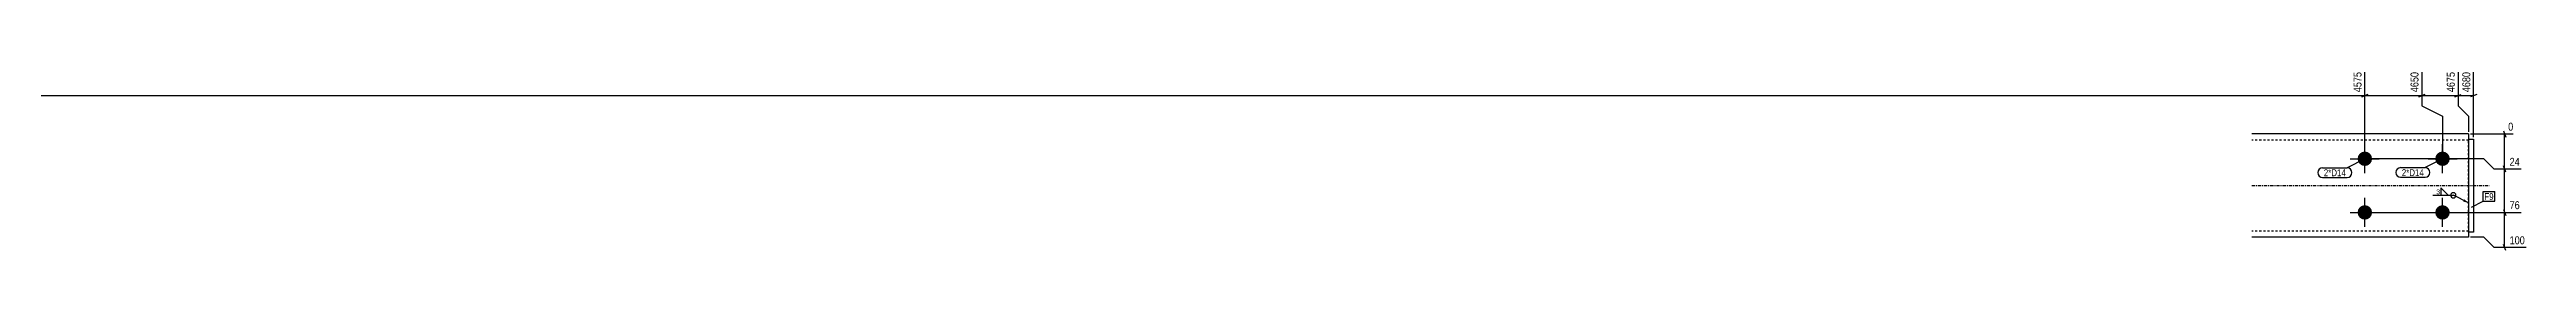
# Model space of a CAD drawing. Header units: millimetres. Extents: x 5 to 25549, y 5 to 868.
# Drawn here: x 2396 to 4788, y 5 to 179 of the extents above; entities that cross this region are included whole.
import ezdxf

# ---------------------------------------------------------------- set-up
doc = ezdxf.new("R2010")
doc.units = ezdxf.units.MM
doc.linetypes.add('DXK_LINE_DOT2', pattern=[3.9198, 1.9599, -1.9599])
doc.linetypes.add('DXK_LINE_DOT3', pattern=[5.9187, 2.979, -0.9799, 0.9799, -0.9799])
for name, color, linetype in [('MÅLSÆTNING', 7, 'Continuous'), ('STÅL', 7, 'Continuous'), ('TEKST', 7, 'Continuous')]:
    doc.layers.add(name, color=color, linetype=linetype)
doc.styles.add('Arial Narrow', font='ARIALN.TTF', dxfattribs={"height": 0.2})

msp = doc.modelspace()

# ---------------------------------------------------------------- hatches: boundary and pattern name
at = {"layer": 'STÅL', "linetype": 'Continuous'}
for points in [[(4631.7, 100.8, -1), (4631.7, 86.8, -1)], [(4706.7, 100.8, -1), (4706.7, 86.8, -1)], [(4631.7, 48.8, -1), (4631.7, 34.8, -1)], [(4706.7, 48.8, -1), (4706.7, 34.8, -1)]]:
    msp.add_hatch(color=96, dxfattribs=at).paths.add_polyline_path(points)
at = {"layer": 'TEKST', "linetype": 'Continuous'}
msp.add_hatch(color=3, dxfattribs=at).paths.add_polyline_path([(4727.8, 54.5), (4731.7, 51.1), (4726.7, 52.3)])

# ---------------------------------------------------------------- linework, layer by layer
at = {"layer": 'MÅLSÆTNING', "color": 7, "linetype": 'Continuous'}
for p, q in [((4631.7, 95.8), (4631.7, 177.8)), ((4631.7, 95.8), (4631.7, 177.8)), ((4686.7, 177.8), (4686.7, 144.9)), ((4721.7, 177.8), (4721.7, 144.9)), ((4736.7, 114.8), (4736.7, 177.8)), ((2161.7, 154.9), (4631.7, 154.9)), ((4634.7, 156.1), (4628.7, 153.7)), ((4628.7, 153.7), (4634.7, 156.1)), ((4631.7, 154.9), (4686.7, 154.9)), ((4683.7, 153.7), (4689.7, 156.1)), ((4686.7, 144.9), (4706.7, 134.9)), ((4718.7, 153.7), (4724.7, 156.1)), ((4721.7, 154.9), (4736.7, 154.9)), ((4721.7, 144.9), (4731.7, 134.9)), ((4739.7, 156.1), (4733.7, 153.7)), ((4706.7, 134.9), (4706.7, 95.8)), ((4706.7, 134.9), (4706.7, 95.8)), ((4731.7, 134.9), (4731.7, 119.8)), ((4731.7, 134.9), (4731.7, 119.8)), ((4765.5, 120.8), (4767.9, 114.8)), ((4733.7, 117.8), (4775, 117.8)), ((4766.7, 83.8), (4766.7, 117.8)), ((4746.7, 93.8), (4633.7, 93.8)), ((4746.7, 93.8), (4633.7, 93.8)), ((4756.7, 83.8), (4746.7, 93.8)), ((4756.7, 83.8), (4746.7, 93.8)), ((4782.7, 83.8), (4756.7, 83.8)), ((4782.7, 83.8), (4756.7, 83.8)), ((4767.9, 80.8), (4765.5, 86.8)), ((4767.9, 80.8), (4765.5, 86.8)), ((4633.7, 41.8), (4782.7, 41.8)), ((4765.5, 44.8), (4767.9, 38.8)), ((4766.7, 7.8), (4766.7, 41.8)), ((4746.7, 17.8), (4733.7, 17.8)), ((4756.7, 7.8), (4746.7, 17.8)), ((4787.6, 7.8), (4756.7, 7.8)), ((4767.9, 4.8), (4765.5, 10.8))]:
    msp.add_line(p, q, dxfattribs=at)
at = {"layer": 'STÅL', "color": 2, "linetype": 'Continuous'}
for p, q in [((4731.7, 117.8), (4522.7, 117.8)), ((4731.7, 117.8), (4731.7, 116.9)), ((4731.7, 116.9), (4731.7, 114.3)), ((4731.7, 114.3), (4731.7, 17.8)), ((4731.7, 112.8), (4736.7, 112.8)), ((4736.7, 112.8), (4736.7, 22.8)), ((4731.7, 17.8), (4522.7, 17.8)), ((4736.7, 22.8), (4731.7, 22.8))]:
    msp.add_line(p, q, dxfattribs=at)
at = {"layer": 'STÅL', "color": 7, "linetype": 'DXK_LINE_DOT2'}
for p, q in [((4731.7, 111.8), (4522.7, 111.8)), ((4731.7, 22.8), (4731.7, 112.8)), ((4731.7, 23.8), (4522.7, 23.8))]:
    msp.add_line(p, q, dxfattribs=at)
at = {"layer": 'STÅL', "color": 96, "linetype": 'Continuous'}
for p, q in [((4631.7, 79.8), (4631.7, 107.8)), ((4706.7, 79.8), (4706.7, 107.8)), ((4617.7, 93.8), (4645.7, 93.8)), ((4692.7, 93.8), (4720.7, 93.8)), ((4631.7, 27.8), (4631.7, 55.8)), ((4706.7, 27.8), (4706.7, 55.8)), ((4617.7, 41.8), (4645.7, 41.8)), ((4692.7, 41.8), (4720.7, 41.8))]:
    msp.add_line(p, q, dxfattribs=at)
at = {"layer": 'STÅL', "color": 7, "linetype": 'DXK_LINE_DOT3'}
msp.add_line((4522.7, 67.8), (4751.7, 67.8), dxfattribs=at)
at = {"layer": 'TEKST', "color": 3, "linetype": 'Continuous'}
msp.add_line((4731.7, 51.1), (4717.2, 58.4), dxfattribs=at)
msp.add_arc((4717.2, 58.4), 2.5, 270, 90, dxfattribs=at)

# ---------------------------------------------------------------- next in the draw order: wipeouts: each hides what was drawn before it
at = {"color": 0, "linetype": 'Continuous'}
for points in [[(4630.1, 179.4), (4618.9, 179.4), (4618.9, 156.7), (4630.1, 156.7)], [(4685.1, 179.4), (4673.9, 179.4), (4673.9, 156.7), (4685.1, 156.7)], [(4735.1, 179.4), (4723.9, 179.4), (4723.9, 156.7), (4735.1, 156.7)], [(4776.6, 119.4), (4776.6, 130.6), (4768.5, 130.6), (4768.5, 119.4)], [(4782.9, 43.4), (4782.9, 54.6), (4769.9, 54.6), (4769.9, 43.4)], [(4787.8, 9.4), (4787.8, 20.6), (4769.9, 20.6), (4769.9, 9.4)]]:
    msp.add_wipeout(points, dxfattribs=at).dxf.layer = 'MÅLSÆTNING'
at = {"color": 0}
for points in [[(4613.4, 76.9), (4613.4, 83.9), (4592.1, 83.9), (4592.1, 76.9)], [(4688.7, 77), (4688.7, 84), (4667.4, 84), (4667.4, 77)]]:
    msp.add_wipeout(points, dxfattribs=at).dxf.layer = 'TEKST'

# ---------------------------------------------------------------- next in the draw order: linework, layer by layer
at = {"layer": 'MÅLSÆTNING', "color": 7, "linetype": 'Continuous'}
for p, q in [((4686.7, 177.8), (4686.7, 144.9)), ((4721.7, 177.8), (4721.7, 144.9)), ((4689.7, 156.1), (4683.7, 153.7)), ((4686.7, 154.9), (4721.7, 154.9)), ((4686.7, 144.9), (4706.7, 134.9)), ((4718.7, 153.7), (4724.7, 156.1)), ((4721.7, 144.9), (4731.7, 134.9)), ((4766.7, 41.8), (4766.7, 83.8)), ((4633.7, 41.8), (4782.7, 41.8)), ((4765.5, 44.8), (4767.9, 38.8))]:
    msp.add_line(p, q, dxfattribs=at)

# ---------------------------------------------------------------- next in the draw order: texts
at = {"layer": 'MÅLSÆTNING', "color": 3, "linetype": 'Continuous', "style": 'Arial Narrow'}
for s, p in [('4575', (4628.5, 158.3)), ('4650', (4683.5, 158.3)), ('4680', (4733.5, 158.3))]:
    msp.add_text(s, height=7.64, rotation=90.0002, dxfattribs=at).set_placement(p)
for s, p in [('0', (4770.1, 121)), ('76', (4771.5, 45)), ('100', (4771.5, 11))]:
    msp.add_text(s, height=7.64, dxfattribs=at).set_placement(p)

# ---------------------------------------------------------------- next in the draw order: wipeouts: each hides what was drawn before it
at = {"color": 0}
for points in [[(4613.4, 76.9), (4613.4, 83.9), (4592.1, 83.9), (4592.1, 76.9)], [(4688.7, 77), (4688.7, 84), (4667.4, 84), (4667.4, 77)]]:
    msp.add_wipeout(points, dxfattribs=at).dxf.layer = 'TEKST'

# ---------------------------------------------------------------- next in the draw order: linework, layer by layer
at = {"layer": 'TEKST', "color": 7, "linetype": 'Continuous'}
for p, q in [((4590.9, 85.1), (4614.6, 85.1)), ((4590.9, 75.7), (4614.6, 75.7)), ((4631.7, 93.8), (4614.6, 85.1)), ((4666.2, 85.2), (4689.9, 85.2)), ((4666.2, 75.8), (4689.9, 75.8)), ((4706.7, 93.8), (4689.9, 85.2))]:
    msp.add_line(p, q, dxfattribs=at)
for centre, start, end in [((4590.9, 80.4), 90, 270), ((4614.6, 80.4), 270, 90), ((4666.2, 80.5), 90, 270), ((4689.9, 80.5), 270, 90)]:
    msp.add_arc(centre, 4.7, start, end, dxfattribs=at)

# ---------------------------------------------------------------- next in the draw order: texts
at = {"layer": 'TEKST', "color": 3, "style": 'Arial Narrow'}
for p in [(4592.1, 76.9), (4667.4, 77)]:
    msp.add_text('2*D14', height=6.68, dxfattribs=at).set_placement(p)

# ---------------------------------------------------------------- next in the draw order: wipeouts: each hides what was drawn before it
at = {"color": 0, "linetype": 'Continuous'}
for points in [[(4720.1, 179.4), (4708.9, 179.4), (4708.9, 156.7), (4720.1, 156.7)], [(4782.9, 85.4), (4782.9, 96.6), (4769.9, 96.6), (4769.9, 85.4)]]:
    msp.add_wipeout(points, dxfattribs=at).dxf.layer = 'MÅLSÆTNING'
at = {"color": 0}
msp.add_wipeout([(4756.1, 53.8), (4756.1, 60.8), (4747.1, 60.8), (4747.1, 53.8)], dxfattribs=at).dxf.layer = 'TEKST'

# ---------------------------------------------------------------- next in the draw order: texts
at = {"layer": 'MÅLSÆTNING', "color": 3, "linetype": 'Continuous', "style": 'Arial Narrow'}
msp.add_text('4675', height=7.64, rotation=90.0002, dxfattribs=at).set_placement((4718.5, 158.3))
msp.add_text('24', height=7.64, dxfattribs=at).set_placement((4771.5, 87))

# ---------------------------------------------------------------- next in the draw order: wipeouts: each hides what was drawn before it
at = {"color": 0}
for points in [[(4704.1, 59), (4704.1, 64.8), (4700.3, 64.8), (4700.3, 59)], [(4756.1, 53.8), (4756.1, 60.8), (4747.1, 60.8), (4747.1, 53.8)]]:
    msp.add_wipeout(points, dxfattribs=at).dxf.layer = 'TEKST'

# ---------------------------------------------------------------- next in the draw order: linework, layer by layer
at = {"layer": 'TEKST', "color": 3, "linetype": 'Continuous'}
for p, q in [((4697.2, 58.4), (4717.2, 58.4)), ((4712.3, 58.4), (4705.2, 65.6)), ((4705.2, 65.6), (4705.2, 58.4)), ((4705.2, 58.4), (4712.3, 58.4))]:
    msp.add_line(p, q, dxfattribs=at)
at = {"layer": 'TEKST', "color": 7, "linetype": 'Continuous'}
for p, q in [((4734.8, 46.8), (4745.9, 52.6)), ((4745.9, 62), (4757.3, 62)), ((4745.9, 52.6), (4745.9, 62)), ((4745.9, 52.6), (4757.3, 52.6)), ((4757.3, 52.6), (4757.3, 62))]:
    msp.add_line(p, q, dxfattribs=at)
at = {"layer": 'TEKST', "color": 3, "linetype": 'Continuous'}
msp.add_arc((4717.2, 58.4), 2.5, 90, 270, dxfattribs=at)

# ---------------------------------------------------------------- next in the draw order: texts
at = {"layer": 'TEKST', "color": 3, "style": 'Arial Narrow'}
for s, height, p in [('3', 4.77, (4700.7, 59.4)), ('F9', 6.68, (4747.1, 53.8))]:
    msp.add_text(s, height=height, dxfattribs=at).set_placement(p)

doc.saveas('drawing.dxf')
